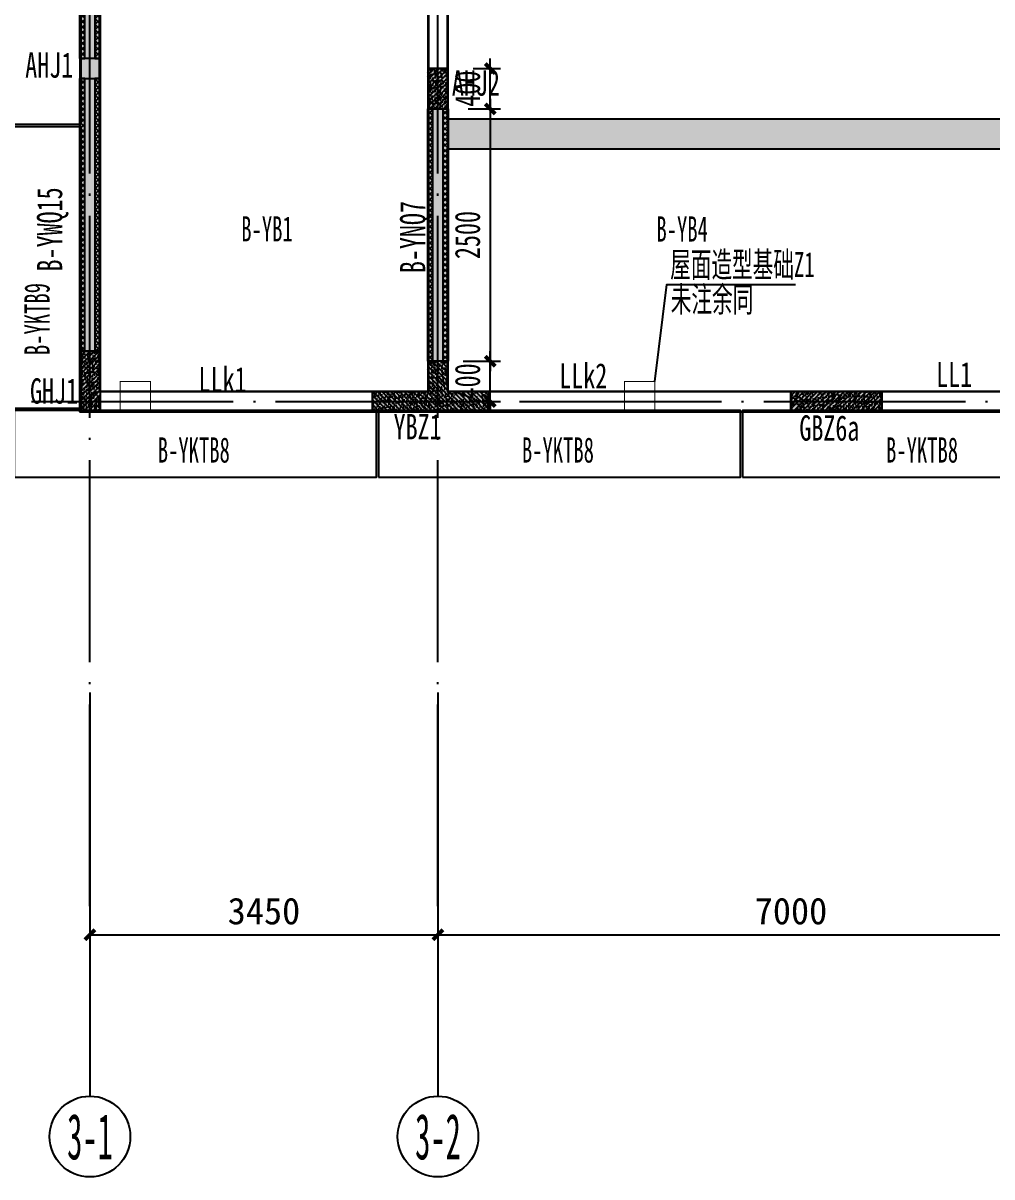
# Model space of a CAD drawing. Extents: x -3200781797 to -8106663, y 494714 to 1244925.
# Drawn here: x -8171364 to -8161758, y 998156 to 1009588 of the extents above; entities that cross this region are included whole.
import ezdxf
from ezdxf.enums import TextEntityAlignment as Align
from ezdxf.xclip import XClip

# ---------------------------------------------------------------- set-up
doc = ezdxf.new("R2010")
doc.units = 0
doc.header["$LTSCALE"] = 1000
doc.header["$MEASUREMENT"] = 0
doc.header["$XCLIPFRAME"] = 0
for name, pattern in [('125-墙体$0$CONTINOUS', [0]), ('3#-轴线$0$DOTE', [2.42, 2, -0.2, 0.02, -0.2]), ('3#4#5#$0$DASH', [0.35, 0.25, -0.1]), ('DASH', [0.35, 0.25, -0.1])]:
    doc.linetypes.add(name, pattern=pattern)
doc.layers.get('Defpoints').update_dxf_attribs({"color": 30, "linetype": 'DASH'})
for name, color, linetype in [('125-墙体$0$S-WALL', 40, 'Continuous'), ('125-墙体$0$S-WALL-BEAM', 120, 'Continuous'), ('125-墙体$0$S-WALL-COLU', 252, '125-墙体$0$CONTINOUS'), ('125-墙体$0$S-WALL-COLU-HATC', 16, 'Continuous'), ('125-墙体$0$S-WALL-HATC', 253, 'Continuous'), ('3#-轴线$0$3#-轴号$0$A-ANNO-AXIS-CIRC', 3, 'Continuous'), ('3#-轴线$0$3#-轴号$0$A-ANNO-AXIS-TEXT', 7, 'Continuous'), ('3#-轴线$0$3#-轴号$0$A-ANNO-DIMS', 3, 'Continuous'), ('3#-轴线$0$A-ANNO-DOTE', 10, '3#-轴线$0$DOTE'), ('3#-轴线$0$AXIS_TEXT', 7, 'Continuous'), ('3#4#5#$0$DIM', 3, 'Continuous'), ('3#4#5#$0$PC-SLAB', 6, '3#4#5#$0$DASH'), ('3#4#5#$0$S-ANNO-TEXT', 7, 'Continuous'), ('3#4#5#$0$S-PC-FQ', 4, 'Continuous'), ('3#4#5#$0$S-PC-FQ-NYQ', 4, 'Continuous'), ('3#4#5#$0$S-PC-FQ-WYQ', 4, 'Continuous'), ('3#4#5#$0$S-PC-SLAB', 6, 'Continuous'), ('3#4#5#$0$S-WALL-HATC', 253, 'Continuous'), ('3#4#5#$0$可计入现浇段', 60, 'Continuous'), ('S-PC-FQ-WYQ', 4, 'Continuous'), ('S-WALL-BEAM-TEXT', 2, 'Continuous'), ('S-WALL-COLU-TEXT', 2, 'Continuous')]:
    doc.layers.add(name, color=color, linetype=linetype)
doc.layers.add('设备条件', color=5, linetype='Continuous', lineweight=30)
doc.styles.add('3#-轴线$0$3#-轴号$0$_TCH_AXIS', font='')
doc.styles.add('3#-轴线$0$3#-轴号$0$_TCH_DIM_T3', font='')
doc.styles.add('3#-轴线$0$COMPLEX', font='COMPLEX')
doc.styles.add('3#4#5#$0$外部参照 1$0$宋体', font='', dxfattribs={"width": 0.8})
doc.styles.add('3#4#5#$0$宋体', font='', dxfattribs={"width": 0.8})
doc.styles.add('3#4#5#$0$楷体', font='', dxfattribs={"width": 0.7})
doc.styles.add('楷体', font='', dxfattribs={"width": 0.6})
doc.styles.add('楷体GB312', font='', dxfattribs={"width": 0.8})
doc.styles.get('3#-轴线$0$3#-轴号$0$_TCH_AXIS').set_extended_font_data('SimSun')
doc.styles.get('3#-轴线$0$3#-轴号$0$_TCH_DIM_T3').set_extended_font_data('SimSun')
doc.styles.get('3#4#5#$0$外部参照 1$0$宋体').set_extended_font_data('SimSun')
doc.styles.get('3#4#5#$0$宋体').set_extended_font_data('SimSun')
doc.styles.get('3#4#5#$0$楷体').set_extended_font_data('KaiTi_GB2312')
doc.styles.get('楷体').set_extended_font_data('KaiTi_GB2312')
doc.styles.get('楷体GB312').set_extended_font_data('楷体_GB2312')
doc.dimstyles.new('3#-轴线$0$3#-轴号$0$_TCH_ARCH&&100', dxfattribs={"dimtxt": 264.345992, "dimasz": 100, "dimexe": 250, "dimexo": 300, "dimgap": 100, "dimtad": 1, "dimdec": 0, "dimzin": 0, "dimdsep": 46, "dimtxsty": '3#-轴线$0$3#-轴号$0$_TCH_DIM_T3', "dimblk": '3#-轴线$0$3#-轴号$0$_ArchTick', "dimcen": 0.09, "dimclrt": 7, "dimazin": 2, "dimtfac": 1, "dimtdec": 0, "dimtix": 1, "dimtmove": 2, "dimatfit": 3, "dimfxl": 100, "dimtolj": 1, "dimtzin": 0, "dimarcsym": 0})
doc.dimstyles.new('3#4#5#$0$TSSD_100_100', dxfattribs={"dimtxt": 250, "dimasz": 100, "dimexe": 100, "dimexo": 250, "dimgap": 100, "dimtad": 1, "dimdec": 0, "dimzin": 0, "dimdsep": 46, "dimtxsty": '3#4#5#$0$楷体', "dimblk": '3#4#5#$0$_ArchTick', "dimcen": 0, "dimdle": 100, "dimclrt": 7, "dimadec": 0, "dimazin": 0, "dimtfac": 1, "dimtdec": 0, "dimtix": 1, "dimtmove": 2, "dimatfit": 3, "dimfxl": 1, "dimtolj": 1, "dimtzin": 0, "dimarcsym": 0})

# ---------------------------------------------------------------- blocks, each defined once
blk = doc.blocks.new('ll-2f')
at = {"layer": 'S-WALL-BEAM-TEXT', "style": '楷体GB312', "width": 0.7}
for s, p in [('LLk1', (-8413897, 766963)), ('LLk2', (-8410321, 767000)), ('LL1', (-8406584, 767013))]:
    blk.add_text(s, height=250, dxfattribs=at).set_placement(p)
blk = doc.blocks.new('A$C2b8e3595')
at = {"layer": 'S-WALL-COLU-TEXT'}
blk.add_lwpolyline([(5600, -10900), (5720, -9939), (6995, -9939)], dxfattribs=at)
at = {"layer": 'S-WALL-COLU-TEXT', "const_width": 10}
for points in [[(300, -10900), (600, -10900), (600, -11200), (300, -11200)], [(5300, -10900), (5600, -10900), (5600, -11200), (5300, -11200)]]:
    blk.add_lwpolyline(points, close=True, dxfattribs=at)
at = {"layer": 'S-WALL-COLU-TEXT', "style": '楷体', "width": 0.6}
for s, p in [('屋面造型基础Z1', (5752, -9942)), ('未注余同', (5758, -10286))]:
    blk.add_text(s, height=250, dxfattribs=at).set_placement(p, align=Align.BOTTOM_LEFT)
blk = doc.blocks.new('an-4')
at = {"layer": 'S-WALL-COLU-TEXT', "style": '楷体GB312', "width": 0.7}
for s, p in [('AHJ1', (-8473899, 763404)), ('AHJ2', (-8469669, 763226)), ('GHJ1', (-8473851, 760175)), ('YBZ1', (-8470247, 759821)), ('GBZ6a', (-8466224, 759808))]:
    blk.add_text(s, height=250, dxfattribs=at).set_placement(p)
blk = doc.blocks.new('3#4#5#$0$B-YWQ15')
at = {"layer": '3#4#5#$0$S-PC-FQ-WYQ'}
h = blk.add_hatch(dxfattribs=at)
h.set_pattern_fill('ANSI37', color=256, scale=12, angle=90)
h.set_pattern_definition([(135, (-970766.46, 834939.808), (-26.9407684, -26.9407684), []), (225, (-970766.46, 834939.808), (26.9407684, -26.9407684), [])])
h.paths.add_polyline_path([(-108964, 319088), (-108914, 319088), (-108914, 321788), (-108964, 321788)])
h = blk.add_hatch(dxfattribs=at)
h.set_pattern_fill('ANSI37', color=256, scale=12, angle=90)
h.set_pattern_definition([(135, (-970616.46, 834939.808), (-26.9407684, -26.9407684), []), (225, (-970616.46, 834939.808), (26.9407684, -26.9407684), [])])
h.paths.add_polyline_path([(-108814, 319088), (-108764, 319088), (-108764, 321788), (-108814, 321788)])
for points in [[(-108964, 319088), (-108914, 319088), (-108914, 321788), (-108964, 321788)], [(-108964, 321788), (-108764, 321788), (-108764, 319088), (-108964, 319088)], [(-108814, 319088), (-108764, 319088), (-108764, 321788), (-108814, 321788)]]:
    blk.add_lwpolyline(points, close=True, dxfattribs=at)
blk = doc.blocks.new('3#4#5#$0$B-YWQ7')
at = {"layer": '3#4#5#$0$S-PC-FQ'}
h = blk.add_hatch(dxfattribs=at)
h.set_pattern_fill('HONEY', color=6, scale=100)
h.set_pattern_definition([(0, (-2908947.837, 574047.362), (18.75, 10.8253175), [12.5, -25]), (120, (-2908947.837, 574047.362), (-18.74999996, 10.82531757), [12.5, -25]), (60, (-2908947.837, 574047.362), (4e-08, 21.65063507), [-25, 12.5])])
h.paths.add_polyline_path([(-147956, 325388), (-147856, 325388), (-147856, 324388), (-147956, 324388)])
at = {"layer": '3#4#5#$0$S-PC-FQ-WYQ'}
h = blk.add_hatch(dxfattribs=at)
h.set_pattern_fill('ANSI37', color=256, scale=12, angle=90)
h.set_pattern_definition([(135, (-1009808.17, 839489.796), (-26.9407684, -26.9407684), []), (225, (-1009808.17, 839489.796), (26.9407684, -26.9407684), [])])
h.paths.add_polyline_path([(-148006, 326088), (-147956, 326088), (-147956, 326488), (-148006, 326488)])
h = blk.add_hatch(dxfattribs=at)
h.set_pattern_fill('ANSI37', color=256, scale=12, angle=90)
h.set_pattern_definition([(135, (-1009658.17, 839489.796), (-26.9407684, -26.9407684), []), (225, (-1009658.17, 839489.796), (26.9407684, -26.9407684), [])])
h.paths.add_polyline_path([(-147856, 326088), (-147806, 326088), (-147806, 326488), (-147856, 326488)])
h = blk.add_hatch(dxfattribs=at)
h.set_pattern_fill('ANSI37', color=256, scale=12, angle=90)
h.set_pattern_definition([(135, (-1009808.172, 838539.798), (-26.9407684, -26.9407684), []), (225, (-1009808.172, 838539.798), (26.9407684, -26.9407684), [])])
h.paths.add_polyline_path([(-148006, 324388), (-147956, 324388), (-147956, 325388), (-148006, 325388)])
h = blk.add_hatch(dxfattribs=at)
h.set_pattern_fill('ANSI37', color=256, scale=12, angle=90)
h.set_pattern_definition([(135, (-1009658.172, 838539.798), (-26.9407684, -26.9407684), []), (225, (-1009658.172, 838539.798), (26.9407684, -26.9407684), [])])
h.paths.add_polyline_path([(-147856, 324388), (-147806, 324388), (-147806, 325388), (-147856, 325388)])
h = blk.add_hatch(dxfattribs=at)
h.set_pattern_fill('ANSI37', color=256, scale=12, angle=90)
h.set_pattern_definition([(135, (-1009808.04, 836589.806), (-26.9407684, -26.9407684), []), (225, (-1009808.04, 836589.806), (26.9407684, -26.9407684), [])])
h.paths.add_polyline_path([(-148006, 322088), (-147956, 322088), (-147956, 323688), (-148006, 323688)])
h = blk.add_hatch(dxfattribs=at)
h.set_pattern_fill('ANSI37', color=256, scale=12, angle=90)
h.set_pattern_definition([(135, (-1009658.04, 836589.806), (-26.9407684, -26.9407684), []), (225, (-1009658.04, 836589.806), (26.9407684, -26.9407684), [])])
h.paths.add_polyline_path([(-147856, 322088), (-147806, 322088), (-147806, 323688), (-147856, 323688)])
at = {"layer": '3#4#5#$0$S-PC-FQ', "color": 6}
blk.add_lwpolyline([(-147956, 325388), (-147856, 325388), (-147856, 324388), (-147956, 324388)], close=True, dxfattribs=at)
at = {"layer": '3#4#5#$0$S-PC-FQ-WYQ'}
for points in [[(-148006, 326088), (-147956, 326088), (-147956, 326488), (-148006, 326488)], [(-148006, 326488), (-147806, 326488), (-147806, 326088), (-148006, 326088)], [(-147856, 326088), (-147806, 326088), (-147806, 326488), (-147856, 326488)], [(-148006, 326088), (-147806, 326088), (-147806, 325388), (-148006, 325388)], [(-148006, 324388), (-147956, 324388), (-147956, 325388), (-148006, 325388)], [(-148006, 325388), (-147806, 325388), (-147806, 324388), (-148006, 324388)], [(-147856, 324388), (-147806, 324388), (-147806, 325388), (-147856, 325388)], [(-148006, 324388), (-147806, 324388), (-147806, 323688), (-148006, 323688)], [(-148006, 322088), (-147956, 322088), (-147956, 323688), (-148006, 323688)], [(-148006, 323688), (-147806, 323688), (-147806, 322088), (-148006, 322088)], [(-147856, 322088), (-147806, 322088), (-147806, 323688), (-147856, 323688)]]:
    blk.add_lwpolyline(points, close=True, dxfattribs=at)
blk = doc.blocks.new('3#4#5#$0$_ArchTick')
at = {"color": 0, "linetype": 'ByBlock', "const_width": 0.4}
blk.add_lwpolyline([(-0.5, -0.5), (0.5, 0.5)], dxfattribs=at)
blk = doc.blocks.new('*D3526')
at = {"layer": '3#4#5#$0$DIM', "color": 0, "lineweight": -2, "transparency": 16777216}
for p, q in [((4069, -8200), (4069, -10900)), ((3850, -8300), (4169, -8300)), ((3800, -10800), (4169, -10800))]:
    blk.add_line(p, q, dxfattribs=at)
at = {"layer": 'Defpoints', "color": 0, "transparency": 16777216}
for p in [(3600, -8300), (3550, -10800), (4069, -10800)]:
    blk.add_point(p, dxfattribs=at)
at = {"layer": '3#4#5#$0$DIM', "color": 0, "lineweight": -2, "transparency": 16777216, "xscale": 100, "yscale": 100, "zscale": 100}
for p, rotation in [((4069, -8300), 90), ((4069, -10800), 270)]:
    blk.add_blockref('3#4#5#$0$_ArchTick', p, dxfattribs=dict(at, rotation=rotation))
at = {"layer": '3#4#5#$0$DIM', "color": 7, "transparency": 16777216, "insert": (3844, -9550), "char_height": 250, "attachment_point": 5, "rotation": 90, "style": '3#4#5#$0$楷体'}
blk.add_mtext('\\A1;2500', dxfattribs=at)
blk = doc.blocks.new('*D3512')
at = {"layer": '3#4#5#$0$DIM', "color": 0, "lineweight": -2, "transparency": 16777216}
for p, q in [((4069, -10800), (4069, -10700)), ((3900, -10800), (4169, -10800)), ((4069, -11200), (4069, -10800)), ((3900, -11200), (4169, -11200)), ((4069, -11200), (4069, -11300))]:
    blk.add_line(p, q, dxfattribs=at)
at = {"layer": 'Defpoints', "color": 0, "transparency": 16777216}
for p in [(3650, -10800), (4069, -10800), (3650, -11200)]:
    blk.add_point(p, dxfattribs=at)
at = {"layer": '3#4#5#$0$DIM', "color": 0, "lineweight": -2, "transparency": 16777216, "xscale": 100, "yscale": 100, "zscale": 100}
for p, rotation in [((4069, -10800), 270), ((4069, -11200), 90)]:
    blk.add_blockref('3#4#5#$0$_ArchTick', p, dxfattribs=dict(at, rotation=rotation))
at = {"layer": '3#4#5#$0$DIM', "color": 7, "transparency": 16777216, "insert": (3844, -11000), "char_height": 250, "attachment_point": 5, "rotation": 90, "style": '3#4#5#$0$楷体'}
blk.add_mtext('\\A1;400', dxfattribs=at)
blk = doc.blocks.new('*D3514')
at = {"layer": '3#4#5#$0$DIM', "color": 0, "lineweight": -2, "transparency": 16777216}
for p, q in [((4069, -7900), (4069, -7800)), ((3900, -7900), (4169, -7900)), ((4069, -8300), (4069, -7900)), ((3900, -8300), (4169, -8300)), ((4069, -8300), (4069, -8400))]:
    blk.add_line(p, q, dxfattribs=at)
at = {"layer": 'Defpoints', "color": 0, "transparency": 16777216}
for p in [(3650, -7900), (4069, -7900), (3650, -8300)]:
    blk.add_point(p, dxfattribs=at)
at = {"layer": '3#4#5#$0$DIM', "color": 0, "lineweight": -2, "transparency": 16777216, "xscale": 100, "yscale": 100, "zscale": 100}
for p, rotation in [((4069, -7900), 270), ((4069, -8300), 90)]:
    blk.add_blockref('3#4#5#$0$_ArchTick', p, dxfattribs=dict(at, rotation=rotation))
at = {"layer": '3#4#5#$0$DIM', "color": 7, "transparency": 16777216, "insert": (3844, -8100), "char_height": 250, "attachment_point": 5, "rotation": 90, "style": '3#4#5#$0$楷体'}
blk.add_mtext('\\A1;400', dxfattribs=at)
blk = doc.blocks.new('3#4#5#$0$ban111')
at = {"layer": '3#4#5#$0$S-WALL-HATC', "ltscale": 100}
h = blk.add_hatch(dxfattribs=at)
h.set_pattern_fill('AR-CONC', color=256, scale=25, angle=-270, style=0)
h.set_pattern_definition([(140, (-37341047970.12, -2020437059.28), (15.68803374565, 179.3150456502), [18.75, -206.25]), (85, (-37341047970.12, -2020437059.28), (-188.048033425, -34.68783340325), [15, -165]), (190.4514, (-37341047968.81, -2020437044.34), (-172.3598855152, 144.6273454285), [15.9350475, -175.285528]), (136.1842, (-37341048020.12, -2020437059.28), (41.3797535823, 266.8102621564), [28.125, -309.375]), (186.6356, (-37341048016.67, -2020437037.05), (-243.5294677251, 233.6656763872), [23.902572, -262.92825]), (81.1842, (-37341048020.12, -2020437059.28), (-243.5296502313, 233.6654862834), [22.5, -247.5]), (111, (-37341048007.62, -2020437034.28), (100.65472266633, 149.2267630296), [18.75, -206.25]), (56, (-37341048007.62, -2020437034.28), (-181.2875112617, 60.8288329804), [15, -165]), (161.4514, (-37341047999.23, -2020437021.84), (-80.6326241775, 210.0556571454), [15.9350475, -175.285528]), (127.5, (-37341047970.12, -2020437059.28), (-83.22346345783, 3.03996382932), [0, -163, 0, -167.5, 0, -165.625]), (97.5, (-37341047970.12, -2020437059.28), (-98.6029279706, 65.76738436054), [0, -95.5, 0, -159.25, 0, -63.125]), (57.5, (-37341047970.12, -2020437115.03), (5.6387179336, 133.4556090431), [0, -62.5, 0, -195, 0, -258.75]), (47.5, (-37341047970.12, -2020437140.03), (-25.02624558308, 145.7965423356), [0, -81.25, 0, -129.5, 0, -183.75])])
h.paths.add_polyline_path([(-228282, 404475), (-228282, 404775), (-221482, 404775), (-221482, 404475)])
at = {"layer": '3#4#5#$0$S-PC-SLAB'}
blk.add_lwpolyline([(-228292, 407075), (-228292, 404775), (-221472, 404775), (-221472, 405875), (-222672, 405875), (-222672, 407075), (-228292, 407075)], dxfattribs=at)
for points in [[(-231742, 402075), (-228472, 402075), (-228472, 406275), (-231742, 406275)], [(-228292, 402075), (-221472, 402075), (-221472, 404475), (-228292, 404475)]]:
    blk.add_lwpolyline(points, close=True, dxfattribs=at)
at = {"layer": '3#4#5#$0$S-WALL-HATC', "ltscale": 100}
blk.add_lwpolyline([(-228282, 404475), (-228282, 404775), (-221482, 404775), (-221482, 404475)], close=True, dxfattribs=at)
blk = doc.blocks.new('3#4#5#$0$5#')
at = {"layer": '3#4#5#$0$S-ANNO-TEXT'}
blk.add_blockref('3#4#5#$0$ban111', (378829, -247400), dxfattribs=at)
at = {"layer": '3#4#5#$0$PC-SLAB', "linetype": 'ByBlock', "style": '3#4#5#$0$外部参照 1$0$宋体', "width": 0.6}
for s, p in [('B-YB1', (148752, 156286)), ('B-YB4', (152868, 156285))]:
    blk.add_text(s, height=250, dxfattribs=at).set_placement(p, align=Align.MIDDLE)
blk = doc.blocks.new('3#4#5#$0$3#屋顶层悬挑板')
at = {"layer": '3#4#5#$0$S-PC-SLAB'}
for points in [[(144183, 321434), (143523, 321434), (143523, 324229), (144183, 324229)], [(144183, 318619), (143523, 318619), (143523, 321414), (144183, 321414)], [(143523, 317939), (147113, 317939), (147113, 318599), (143523, 318599)], [(147133, 317939), (150723, 317939), (150723, 318599), (147133, 318599)], [(150743, 317939), (154333, 317939), (154333, 318599), (150743, 318599)]]:
    blk.add_lwpolyline(points, close=True, dxfattribs=at)
at = {"layer": '3#4#5#$0$PC-SLAB', "linetype": 'ByBlock', "style": '3#4#5#$0$外部参照 1$0$宋体', "width": 0.6}
blk.add_text('B-YKTB9', height=250, rotation=90, dxfattribs=at).set_placement((143750, 319506), align=Align.MIDDLE)
for p in [(145303, 318207), (148913, 318207), (152523, 318207)]:
    blk.add_text('B-YKTB8', height=250, dxfattribs=at).set_placement(p, align=Align.MIDDLE)
blk = doc.blocks.new('125-墙体')
at = {"layer": '125-墙体$0$S-WALL-COLU-HATC'}
h = blk.add_hatch(dxfattribs=at)
h.set_pattern_fill('AR-CONC', color=256, scale=10)
h.set_pattern_definition([(50, (15787.076, -245457.834), (71.726018, -6.275213), [7.5, -82.5]), (355, (15787.076, -245457.83), (-13.875133, 75.219213), [6, -66]), (100.4514, (15793.05, -245458.36), (57.850938, 68.943954), [6.37402, -70.114211]), (46.1842, (15787.08, -245437.83), (106.724105, -16.5519), [11.25, -123.75]), (96.6356, (15795.97, -245439.21), (93.46627, 97.411787), [9.56103, -105.1713]), (351.1842, (15787.08, -245437.83), (93.466195, 97.41186), [9, -99]), (21, (15797.076, -245442.834), (59.690705, -40.261889), [7.5, -82.5]), (326, (15797.076, -245442.83), (24.331533, 72.515005), [6, -66]), (71.4514, (15802.05, -245446.19), (84.022263, 32.25305), [6.37402, -70.114211]), (37.5, (15787.076, -245457.834), (1.2159855, 33.2893854), [0, -65.2, 0, -67, 0, -66.25]), (7.5, (15787.076, -245457.834), (26.306954, 39.441171), [0, -38.2, 0, -63.7, 0, -25.25]), (327.5, (15764.776, -245457.834), (53.3822436, -2.2554872), [0, -25, 0, -78, 0, -103.5]), (317.5, (15754.776, -245457.834), (58.318617, 10.010498), [0, -32.5, 0, -51.8, 0, -73.5])])
h.paths.add_polyline_path([(3550, -7800), (3350, -7800), (3350, -8200), (3550, -8200)])
h = blk.add_hatch(dxfattribs=at)
h.set_pattern_fill('ANSI31', color=256, scale=250, style=0)
h.set_pattern_definition([(45, (15787.076, -245457.834), (-22.097087, 22.097087), [])])
h.paths.add_polyline_path([(3550, -7800), (3350, -7800), (3350, -8200), (3550, -8200)])
h = blk.add_hatch(dxfattribs=at)
h.set_pattern_fill('AR-CONC', color=256, scale=10)
h.set_pattern_definition([(50, (295941.93, -248457.834), (71.726018, -6.2752135), [7.5, -82.5]), (355, (295941.93, -248457.83), (-13.875133, 75.219213), [6, -66]), (100.4514, (295947.91, -248458.36), (57.850938, 68.943954), [6.374019, -70.114211]), (46.1842, (295941.93, -248437.83), (106.724105, -16.551901), [11.25, -123.75]), (96.6356, (295950.82, -248439.21), (93.46627, 97.411787), [9.56103, -105.1713]), (351.1842, (295941.93, -248437.83), (93.466195, 97.41186), [9, -99]), (21, (295951.93, -248442.834), (59.690705, -40.261889), [7.5, -82.5]), (326, (295951.93, -248442.83), (24.331533, 72.515005), [6, -66]), (71.4514, (295956.905, -248446.19), (84.022263, 32.25305), [6.374019, -70.114211]), (37.5, (295941.93, -248457.834), (1.2159855, 33.2893854), [0, -65.2, 0, -67, 0, -66.25]), (7.5, (295941.93, -248457.834), (26.3069537, 39.4411712), [0, -38.2, 0, -63.7, 0, -25.25]), (327.5, (295919.63, -248457.834), (53.3822436, -2.2554872), [0, -25, 0, -78, 0, -103.5]), (317.5, (295909.63, -248457.834), (58.318617, 10.010498), [0, -32.5, 0, -51.8, 0, -73.5])])
h.paths.add_polyline_path([(-100, -10600), (100, -10600), (100, -11200), (-100, -11200)])
h = blk.add_hatch(dxfattribs=at)
h.set_pattern_fill('ANSI31', color=256, scale=250, style=0)
h.set_pattern_definition([(45, (295941.93, -248457.834), (-22.097087, 22.097087), [])])
h.paths.add_polyline_path([(100, -10600), (-100, -10600), (-100, -11200), (100, -11200)])
h = blk.add_hatch(dxfattribs=at)
h.set_pattern_fill('AR-CONC', color=256, scale=10, angle=90)
h.set_pattern_definition([(140, (245486.99, 4537.05), (6.275213, 71.726018), [7.5, -82.5]), (85, (245486.99, 4537.05), (-75.219213, -13.875133), [6, -66]), (190.4514, (245487.51, 4543.03), (-68.943954, 57.850938), [6.37402, -70.114211]), (136.1842, (245466.99, 4537.05), (16.5519, 106.724105), [11.25, -123.75]), (186.6356, (245468.37, 4545.95), (-97.411787, 93.46627), [9.56103, -105.1713]), (81.1842, (245466.99, 4537.05), (-97.41186, 93.466195), [9, -99]), (111, (245471.99, 4547.05), (40.261889, 59.690705), [7.5, -82.5]), (56, (245471.99, 4547.05), (-72.515005, 24.331533), [6, -66]), (161.4514, (245475.345, 4552.03), (-32.25305, 84.022263), [6.37402, -70.114211]), (127.5, (245486.99, 4537.052), (-33.2893854, 1.2159855), [0, -65.2, 0, -67, 0, -66.25]), (97.5, (245486.99, 4537.052), (-39.441171, 26.306954), [0, -38.2, 0, -63.7, 0, -25.25]), (57.5, (245486.99, 4514.752), (2.2554872, 53.3822436), [0, -25, 0, -78, 0, -103.5]), (47.5, (245486.99, 4504.752), (-10.010498, 58.318617), [0, -32.5, 0, -51.8, 0, -73.5])])
h.paths.add_polyline_path([(3350, -11000), (2800, -11000), (2800, -11200), (3550, -11200), (3950, -11200), (3950, -11000), (3550, -11000), (3550, -10700), (3350, -10700)])
h = blk.add_hatch(dxfattribs=at)
h.set_pattern_fill('ANSI31', color=256, scale=250, angle=90, style=0)
h.set_pattern_definition([(135, (245486.99, 4537.052), (-22.097087, -22.097087), [])])
h.paths.add_polyline_path([(3350, -11000), (2800, -11000), (2800, -11200), (3550, -11200), (3950, -11200), (3950, -11000), (3550, -11000), (3550, -10700), (3350, -10700)])
h = blk.add_hatch(dxfattribs=at)
h.set_pattern_fill('AR-CONC', color=256, scale=10)
h.set_pattern_definition([(50, (16440.73, -252107.814), (71.726018, -6.275213), [7.5, -82.5]), (355, (16440.73, -252107.814), (-13.875133, 75.219213), [6, -66]), (100.4514, (16446.705, -252108.34), (57.850938, 68.943954), [6.37402, -70.114211]), (46.1842, (16440.73, -252087.81), (106.724105, -16.5519), [11.25, -123.75]), (96.6356, (16449.62, -252089.19), (93.46627, 97.411787), [9.56103, -105.1713]), (351.1842, (16440.73, -252087.81), (93.466195, 97.41186), [9, -99]), (21, (16450.73, -252092.814), (59.690705, -40.261889), [7.5, -82.5]), (326, (16450.73, -252092.814), (24.331533, 72.515005), [6, -66]), (71.4514, (16455.7, -252096.17), (84.022263, 32.25305), [6.37402, -70.114211]), (37.5, (16440.728, -252107.814), (1.2159855, 33.2893854), [0, -65.2, 0, -67, 0, -66.25]), (7.5, (16440.728, -252107.814), (26.306954, 39.441171), [0, -38.2, 0, -63.7, 0, -25.25]), (327.5, (16418.428, -252107.814), (53.3822436, -2.2554872), [0, -25, 0, -78, 0, -103.5]), (317.5, (16408.43, -252107.814), (58.318617, 10.010498), [0, -32.5, 0, -51.8, 0, -73.5])])
h.paths.add_polyline_path([(7850, -11200), (7850, -11000), (6950, -11000), (6950, -11200)])
h = blk.add_hatch(dxfattribs=at)
h.set_pattern_fill('ANSI31', color=256, scale=250, style=0)
h.set_pattern_definition([(45, (16440.728, -252107.814), (-22.097087, 22.097087), [])])
h.paths.add_polyline_path([(7850, -11200), (7850, -11000), (6950, -11000), (6950, -11200)])
at = {"layer": '125-墙体$0$S-WALL-HATC'}
for points in [[(100, -6100), (-100, -6100), (-100, -11200), (100, -11200)], [(3550, -11000), (3550, -7800), (3350, -7800), (3350, -11000), (3450, -11067)], [(2800, -11200), (3450, -11200), (3450, -11067), (3350, -11000), (2800, -11000)], [(3450, -11067), (3450, -11200), (3950, -11200), (3950, -11000), (3550, -11000)], [(6950, -11200), (7850, -11200), (7850, -11000), (6950, -11000)]]:
    blk.add_hatch(color=256, dxfattribs=at).paths.add_polyline_path(points)
at = {"layer": '125-墙体$0$S-WALL'}
for p, q in [((-100, -6100), (-100, -11200)), ((100, -6100), (100, -11000)), ((3550, -7800), (3350, -7800)), ((3350, -7800), (3350, -11000)), ((3550, -11000), (3550, -7800)), ((100, -11000), (100, -11000)), ((100, -11000), (100, -11200)), ((2800, -11000), (3350, -11000)), ((2800, -11000), (2800, -11200)), ((3550, -11000), (3950, -11000)), ((3950, -11000), (3950, -11200)), ((6950, -11000), (7850, -11000)), ((6950, -11000), (6950, -11200)), ((7850, -11000), (7850, -11200)), ((-100, -11200), (100, -11200)), ((2800, -11200), (3450, -11200)), ((3450, -11200), (3950, -11200)), ((6950, -11200), (7850, -11200))]:
    blk.add_line(p, q, dxfattribs=at)
at = {"layer": '125-墙体$0$S-WALL-BEAM'}
for points in [[(3550, -3300), (3350, -3300), (3350, -7800), (3550, -7800)], [(100, -11000), (100, -11200), (2800, -11200), (2800, -11000)], [(3950, -11000), (3950, -11200), (6950, -11200), (6950, -11000)], [(7850, -11000), (7850, -11200), (9850, -11200), (9850, -11000)]]:
    blk.add_lwpolyline(points, close=True, dxfattribs=at)
at = {"layer": '125-墙体$0$S-WALL-COLU', "lineweight": -2}
for points in [[(3550, -7800), (3350, -7800), (3350, -8200), (3550, -8200)], [(-100, -10600), (100, -10600), (100, -11200), (-100, -11200)], [(7850, -11200), (7850, -11000), (6950, -11000), (6950, -11200)]]:
    blk.add_lwpolyline(points, close=True, dxfattribs=at)
at = {"layer": '125-墙体$0$S-WALL-COLU', "linetype": 'ByBlock'}
blk.add_lwpolyline([(3350, -11000), (2800, -11000), (2800, -11200), (3550, -11200), (3950, -11200), (3950, -11000), (3550, -11000), (3550, -10700), (3350, -10700), (3350, -11000)], dxfattribs=at)
blk = doc.blocks.new('3#-轴线$0$_AXISO')
blk.add_circle((0, 0), 0.5)
at = {"layer": '3#-轴线$0$AXIS_TEXT', "style": '3#-轴线$0$COMPLEX', "width": 1.041667}
blk.add_attdef('A', text='', height=0.56, dxfattribs=at).set_placement((-0.25, -0.28), (0.25, -0.28), align=Align.FIT)
blk = doc.blocks.new('3#-轴线$0$3#-轴号$0$_ArchTick')
at = {"color": 0, "linetype": 'ByBlock', "const_width": 0.4}
blk.add_lwpolyline([(-0.5, -0.5), (0.5, 0.5)], dxfattribs=at)
blk = doc.blocks.new('*D2026')
at = {"layer": '3#-轴线$0$3#-轴号$0$A-ANNO-DIMS', "color": 0, "lineweight": -2, "transparency": 16777216}
for p, q in [((0, -15882), (0, -16632)), ((3450, -15882), (3450, -16632)), ((0, -16382), (3450, -16382))]:
    blk.add_line(p, q, dxfattribs=at)
at = {"layer": 'Defpoints', "color": 0, "transparency": 16777216}
for p in [(0, -15582), (3450, -15582), (3450, -16382)]:
    blk.add_point(p, dxfattribs=at)
at = {"layer": '3#-轴线$0$3#-轴号$0$A-ANNO-DIMS', "color": 0, "lineweight": -2, "transparency": 16777216, "xscale": 100, "yscale": 100, "zscale": 100, "rotation": 180}
blk.add_blockref('3#-轴线$0$3#-轴号$0$_ArchTick', (0, -16382), dxfattribs=at)
at = {"layer": '3#-轴线$0$3#-轴号$0$A-ANNO-DIMS', "color": 0, "lineweight": -2, "transparency": 16777216, "xscale": 100, "yscale": 100, "zscale": 100}
blk.add_blockref('3#-轴线$0$3#-轴号$0$_ArchTick', (3450, -16382), dxfattribs=at)
at = {"layer": '3#-轴线$0$3#-轴号$0$A-ANNO-DIMS', "color": 7, "transparency": 16777216, "insert": (1725, -16149), "char_height": 264.3, "attachment_point": 5, "style": '3#-轴线$0$3#-轴号$0$_TCH_DIM_T3'}
blk.add_mtext('\\A1;3450', dxfattribs=at)
blk = doc.blocks.new('*D2027')
at = {"layer": '3#-轴线$0$3#-轴号$0$A-ANNO-DIMS', "color": 0, "lineweight": -2, "transparency": 16777216}
for p, q in [((3450, -15882), (3450, -16632)), ((10450, -15882), (10450, -16632)), ((3450, -16382), (10450, -16382))]:
    blk.add_line(p, q, dxfattribs=at)
at = {"layer": 'Defpoints', "color": 0, "transparency": 16777216}
for p in [(3450, -15582), (10450, -15582), (10450, -16382)]:
    blk.add_point(p, dxfattribs=at)
at = {"layer": '3#-轴线$0$3#-轴号$0$A-ANNO-DIMS', "color": 0, "lineweight": -2, "transparency": 16777216, "xscale": 100, "yscale": 100, "zscale": 100, "rotation": 180}
blk.add_blockref('3#-轴线$0$3#-轴号$0$_ArchTick', (3450, -16382), dxfattribs=at)
at = {"layer": '3#-轴线$0$3#-轴号$0$A-ANNO-DIMS', "color": 0, "lineweight": -2, "transparency": 16777216, "xscale": 100, "yscale": 100, "zscale": 100}
blk.add_blockref('3#-轴线$0$3#-轴号$0$_ArchTick', (10450, -16382), dxfattribs=at)
at = {"layer": '3#-轴线$0$3#-轴号$0$A-ANNO-DIMS', "color": 7, "transparency": 16777216, "insert": (6950, -16149), "char_height": 264.3, "attachment_point": 5, "style": '3#-轴线$0$3#-轴号$0$_TCH_DIM_T3'}
blk.add_mtext('\\A1;7000', dxfattribs=at)
blk = doc.blocks.new('3#4#5#$0$A$C53EF3948')
at = {"layer": '3#4#5#$0$S-PC-FQ-WYQ'}
h = blk.add_hatch(dxfattribs=at)
h.set_pattern_fill('ANSI37', color=256, scale=12, angle=90)
h.set_pattern_definition([(135, (-858352.64, 504101.34), (-26.9407684, -26.9407684), []), (225, (-858352.64, 504101.34), (26.9407684, -26.9407684), [])])
h.paths.add_polyline_path([(3450, -10800.1), (3500, -10800.1), (3499.8, -8300), (3449.8, -8300)])
h = blk.add_hatch(dxfattribs=at)
h.set_pattern_fill('ANSI37', color=256, scale=12, angle=90)
h.set_pattern_definition([(135, (-858202.64, 504101.34), (-26.9407684, -26.9407684), []), (225, (-858202.64, 504101.34), (26.9407684, -26.9407684), [])])
h.paths.add_polyline_path([(3600, -10800.1), (3650, -10800.1), (3649.8, -8300), (3599.8, -8300)])
for points in [[(3450, -10800.1), (3500, -10800.1), (3499.8, -8300), (3449.8, -8300)], [(3449.8, -8300), (3649.8, -8300), (3650, -10800.1), (3450, -10800.1)], [(3600, -10800.1), (3650, -10800.1), (3649.8, -8300), (3599.8, -8300)]]:
    blk.add_lwpolyline(points, close=True, dxfattribs=at)
at = {"layer": '3#4#5#$0$可计入现浇段'}
blk.add_lwpolyline([(199.9, -8000), (199.9, -8000), (199.9, -8000), (199.9, -7800), (199.9, -7800), (199.9, -7800), (-0.1, -7800), (-0.1, -8000), (199.9, -8000)], dxfattribs=at)
at = {"layer": '3#4#5#$0$S-PC-FQ-WYQ'}
for name, p in [('3#4#5#$0$B-YWQ7', (148005.8, -329888.5)), ('3#4#5#$0$B-YWQ15', (108963.7, -329788.4))]:
    blk.add_blockref(name, p, dxfattribs=at)
at = {"layer": '3#4#5#$0$S-PC-FQ-NYQ', "style": '3#4#5#$0$宋体', "width": 0.7}
for s, p in [('B-YWQ15', (-300.2, -9911.1)), ('B-YNQ7', (3299.7, -9927.5))]:
    blk.add_text(s, height=250, rotation=90, dxfattribs=at).set_placement(p, align=Align.MIDDLE_LEFT)
at = {"layer": '3#4#5#$0$DIM'}
for base, p1, p2, picture, middle in [((4069, -7900), (3649.8, -8300), (3649.8, -7900), '*D3514', (3844, -8100)), ((4069, -10800.1), (3599.8, -8300.1), (3550, -10800.1), '*D3526', (3844, -9550.1)), ((4069, -10800.1), (3649.8, -11200.1), (3649.8, -10800.1), '*D3512', (3844, -11000.1))]:
    dim = blk.add_linear_dim(base=base, p1=p1, p2=p2, angle=90, dimstyle='3#4#5#$0$TSSD_100_100', dxfattribs=at)
    dim.commit()
    dim.dimension.update_dxf_attribs({"geometry": picture, "text_midpoint": middle})
blk = doc.blocks.new('3#-轴线$0$3#-轴号')
at = {"layer": '3#-轴线$0$3#-轴号$0$A-ANNO-AXIS-CIRC'}
for p, q in [((0, -13981.5), (0, -17981.5)), ((3450, -13981.5), (3450, -17981.5))]:
    blk.add_line(p, q, dxfattribs=at)
ref = blk.add_blockref('3#-轴线$0$_AXISO', (0, -18381.5), dxfattribs=dict(at, xscale=800, yscale=800, zscale=800))
ref.add_attrib('A', '3-1', dxfattribs={"layer": '3#-轴线$0$3#-轴号$0$A-ANNO-AXIS-TEXT', "height": 452.55, "style": '3#-轴线$0$3#-轴号$0$_TCH_AXIS', "width": 0.466146}).set_placement((-226.3, -18607.8), (226.3, -18607.8), align=Align.FIT)
ref = blk.add_blockref('3#-轴线$0$_AXISO', (3450, -18381.5), dxfattribs=dict(at, xscale=800, yscale=800, zscale=800))
ref.add_attrib('A', '3-2', dxfattribs={"layer": '3#-轴线$0$3#-轴号$0$A-ANNO-AXIS-TEXT', "height": 452.55, "style": '3#-轴线$0$3#-轴号$0$_TCH_AXIS', "width": 0.466146}).set_placement((3223.7, -18607.8), (3676.3, -18607.8), align=Align.FIT)
at = {"layer": '3#-轴线$0$3#-轴号$0$A-ANNO-DIMS'}
for p1, p2, picture, middle in [((0, -15581.5), (3450, -15581.5), '*D2026', (1725, -16149.3)), ((3450, -15581.5), (10450, -15581.5), '*D2027', (6950, -16149.3))]:
    dim = blk.add_aligned_dim(p1=p1, p2=p2, distance=-800, dimstyle='3#-轴线$0$3#-轴号$0$_TCH_ARCH&&100', dxfattribs=at)
    dim.commit()
    dim.dimension.update_dxf_attribs({"geometry": picture, "text_midpoint": middle})
blk = doc.blocks.new('3#-轴线')
at = {"layer": '3#-轴线$0$A-ANNO-DOTE'}
for points in [[(0, -16100), (0, 5500)], [(3450, -16100), (3450, -3200)], [(-3000, -11100), (44800, -11100)]]:
    blk.add_lwpolyline(points, dxfattribs=at)
blk.add_blockref('3#-轴线$0$3#-轴号', (0, 0))

msp = doc.modelspace()

# ---------------------------------------------------------------- block references
for name in ['3#-轴线', '125-墙体']:
    msp.add_blockref(name, (-8170700.4, 1016938))
at = {"layer": '3#4#5#$0$S-ANNO-TEXT'}
msp.add_blockref('3#4#5#$0$A$C53EF3948', (-8170800.4, 1017038.1), dxfattribs=at)
at = {"layer": '3#4#5#$0$S-PC-SLAB'}
for name, p in [('3#4#5#$0$5#', (-8317697.2, 851263.1)), ('3#4#5#$0$3#屋顶层悬挑板', (-8314973.6, 687149.6))]:
    msp.add_blockref(name, p, dxfattribs=at)
at = {"layer": 'S-PC-FQ-WYQ'}
ref = msp.add_blockref('ll-2f', (244273.2, 238968.5), dxfattribs=at)
XClip(ref).set_block_clipping_path([(-8416158.4673028719, 765376.3514517639), (-8394073.5909379814, 780531.5277931418)])
ref = msp.add_blockref('an-4', (302556.7, 245643.5), dxfattribs=at)
XClip(ref).set_block_clipping_path([(-8474406.5640215911, 759411.6824837117), (-8451908.4021570701, 759411.6824837117), (-8451908.4021570701, 772237.1964943478), (-8469079.5832904652, 772237.1964943478), (-8469079.5832904652, 770226.4830145218), (-8474406.5640215911, 770226.4830145218)])
at = {"layer": '设备条件'}
msp.add_blockref('A$C2b8e3595', (-8170700.4, 1016938), dxfattribs=at)

doc.saveas('drawing.dxf')
